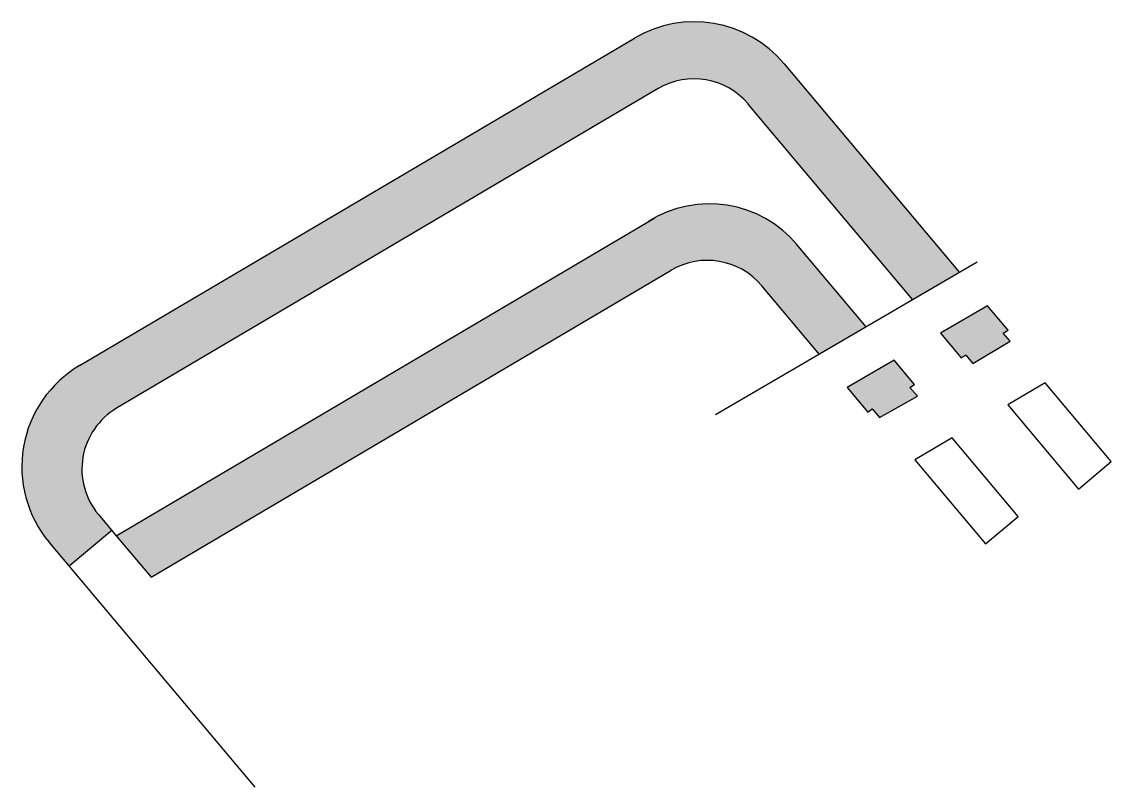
# Model space of a CAD drawing. Header units: millimetres. Extents: x 37412591 to 74834139, y 4258245 to 8527567.
# Drawn here: x 74834037.3 to 74834139.3, y 8520532.4 to 8520604 of the extents above.
import ezdxf

# ---------------------------------------------------------------- set-up
doc = ezdxf.new("R2010")
doc.units = ezdxf.units.MM
doc.layers.add('JMD', color=6, linetype='Continuous')

msp = doc.modelspace()

# ---------------------------------------------------------------- hatches: boundary and pattern name
h = msp.add_hatch(color=3)
h.dxf.hatch_style = 1
h.paths.add_polyline_path([(74834096.89, 8520597.72, -0.366455), (74834105.3, 8520596.29), (74834120.68, 8520577.96), (74834125.07, 8520580.52), (74834108.67, 8520600.05, 0.366547), (74834094.65, 8520602.45), (74834042.76, 8520571.83, 0.46352), (74834039.92, 8520555.28), (74834041.79, 8520553.06), (74834045.77, 8520556.4), (74834044.51, 8520557.9, -0.46352), (74834046.21, 8520567.83)])
h = msp.add_hatch(color=3)
h.dxf.hatch_style = 1
h.paths.add_polyline_path([(74834098.09, 8520580.74, -0.366574), (74834106.57, 8520579.28), (74834111.95, 8520572.88), (74834116.34, 8520575.43), (74834109.83, 8520583.18, 0.35592), (74834096.55, 8520585.64), (74834046.18, 8520555.91), (74834049.44, 8520552.03)])
h = msp.add_hatch(color=3)
h.dxf.hatch_style = 1
h.paths.add_polyline_path([(74834118.95, 8520572.32), (74834114.56, 8520569.77), (74834116.5, 8520567.46), (74834116.88, 8520567.79), (74834117.59, 8520566.95), (74834121.12, 8520568.96), (74834120.43, 8520569.78), (74834120.86, 8520570.04)])
h.paths.add_polyline_path([(74834129.6, 8520575.12), (74834127.68, 8520577.4), (74834123.3, 8520574.85), (74834125.23, 8520572.55), (74834125.67, 8520572.8), (74834126.32, 8520572.03), (74834129.81, 8520574.09), (74834129.16, 8520574.86)])

# ---------------------------------------------------------------- linework, layer by layer
at = {"color": 0, "lineweight": 30, "ltscale": 5}
for p, q in [((74834042.76, 8520571.83, 4910.12), (74834094.65, 8520602.45, 4910.12)), ((74834108.67, 8520600.05, 4910.12), (74834125.07, 8520580.52, 4910.12)), ((74834120.69, 8520577.96), (74834105.3, 8520596.28)), ((74834046.18, 8520555.91, 4910.12), (74834096.55, 8520585.64, 4910.12)), ((74834116.34, 8520575.43), (74834109.83, 8520583.18)), ((74834049.44, 8520552.03, 4910.12), (74834098.09, 8520580.74, 4910.12)), ((74834111.96, 8520572.87, -4910.12), (74834106.57, 8520579.28, -4910.12)), ((74834125.67, 8520572.8), (74834125.23, 8520572.55)), ((74834044.51, 8520557.9, 4910.12), (74834046.18, 8520555.91, 4910.12)), ((74834045.77, 8520556.4, 4910.12), (74834041.79, 8520553.06, 4910.12)), ((74834046.18, 8520555.91, 4910.12), (74834049.44, 8520552.03, 4910.12)), ((74834039.92, 8520555.28, 4910.12), (74834059.14, 8520532.39, 4910.12))]:
    msp.add_line(p, q, dxfattribs=at)
at = {"lineweight": 30, "ltscale": 5}
msp.add_line((74834096.89, 8520597.73, 4910.12), (74834046.21, 8520567.83, 4910.12), dxfattribs=at)
msp.add_lwpolyline([(74834123.3, 8520574.85), (74834125.23, 8520572.55), (74834125.67, 8520572.8), (74834126.32, 8520572.03), (74834129.81, 8520574.09), (74834129.16, 8520574.86), (74834129.6, 8520575.12), (74834127.68, 8520577.4), (74834123.3, 8520574.85)])
at = {"elevation": -4909.12}
msp.add_lwpolyline([(74834114.56, 8520569.77), (74834116.5, 8520567.46), (74834116.88, 8520567.79), (74834117.59, 8520566.95), (74834121.12, 8520568.96), (74834120.43, 8520569.78), (74834120.86, 8520570.04), (74834118.95, 8520572.32), (74834114.56, 8520569.77)], dxfattribs=at)
at = {"color": 0, "lineweight": 30, "ltscale": 5, "elevation": 4910.12}
msp.add_lwpolyline([(74834129.58, 8520568.14), (74834136.19, 8520560.27), (74834139.25, 8520562.84), (74834133.07, 8520570.2), (74834129.58, 8520568.14)], dxfattribs=at)
at = {"color": 0, "lineweight": 30, "ltscale": 5}
msp.add_lwpolyline([(74834120.88, 8520563.01), (74834127.5, 8520555.14), (74834130.56, 8520557.71), (74834124.38, 8520565.07), (74834120.88, 8520563.01)], dxfattribs=at)
for centre, radius, start, end in [((74834100.24, 8520592.97, 4910.12), 11, 40.0204, 120.5422), ((74834100.24, 8520592.04, -4908.12), 6.6, 40.0545, 120.5274), ((74834101.68, 8520576.26, -4910.12), 10.69, 39.7121, 122.3956), ((74834101.47, 8520575, -4909.12), 6.66, 40.0171, 120.5437), ((74834048.35, 8520562.35, 4910.12), 11, 120.5422, 220.0169), ((74834049.57, 8520562.14, 4910.12), 6.6, 120.5422, 220.0169)]:
    msp.add_arc(centre, radius, start, end, dxfattribs=at)
at = {"layer": 'JMD', "color": 30, "linetype": 'Continuous', "lineweight": 30}
msp.add_line((74834126.73, 8520581.49, 2455.06), (74834102.25, 8520567.23, 2455.06), dxfattribs=at)

doc.saveas('drawing.dxf')
